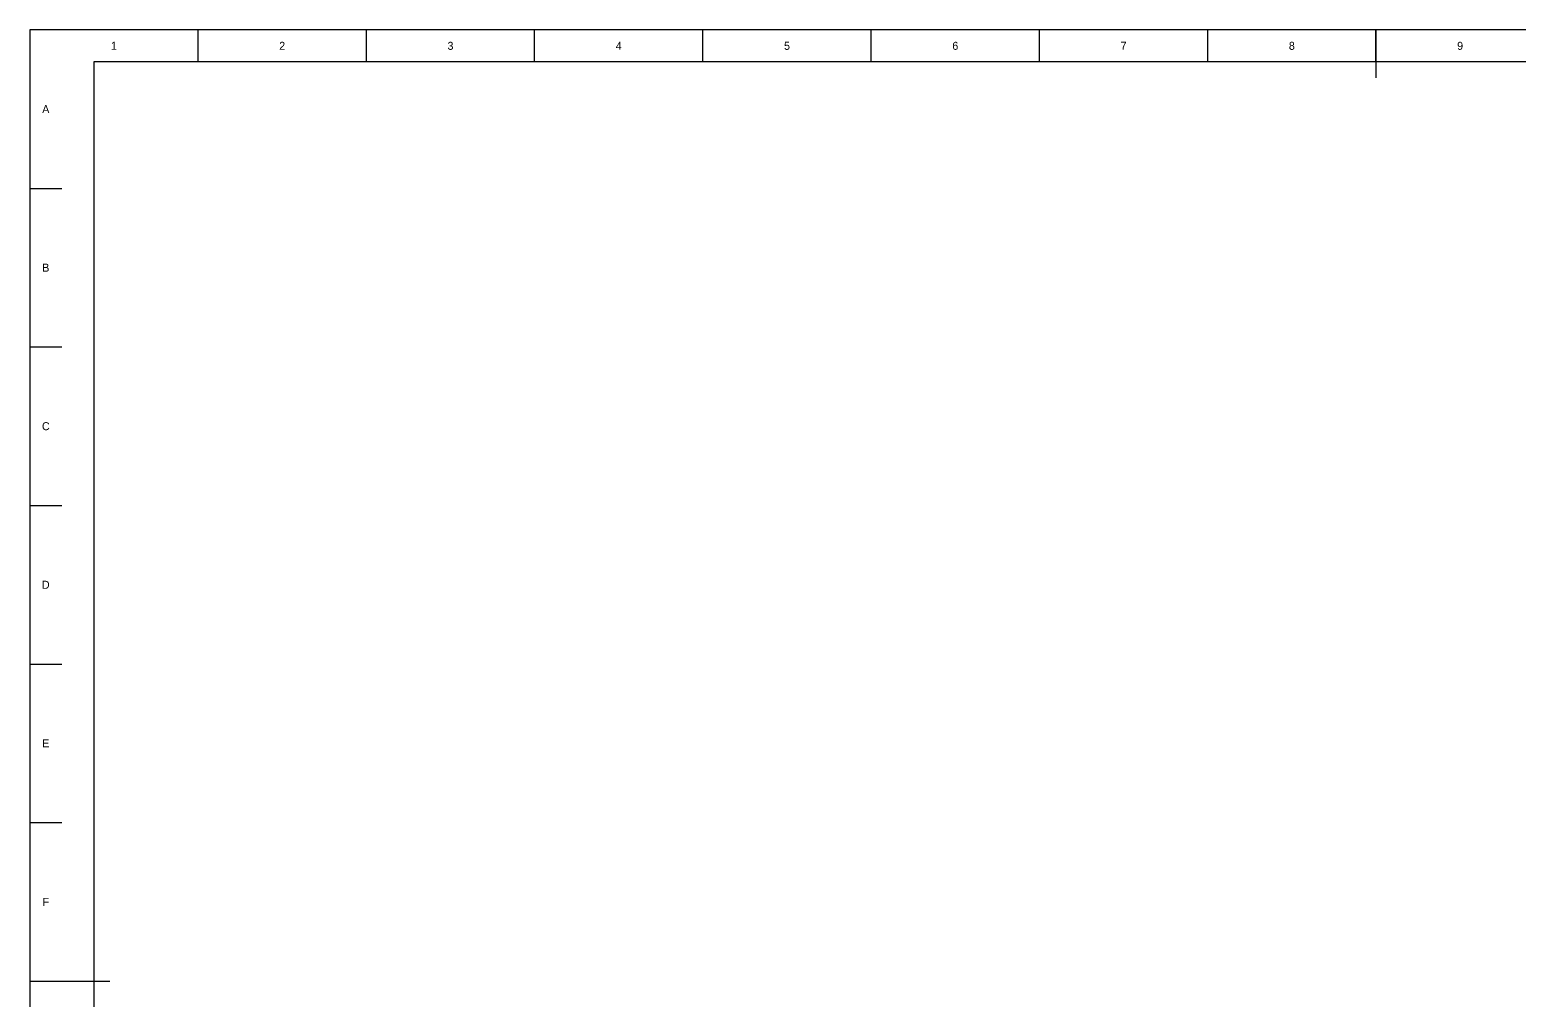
# Model space of a CAD drawing. Extents: x 0 to 1682, y 0 to 1188.
# Drawn here: x 0 to 930, y 582 to 1188 of the extents above; entities that cross this region are included whole.
import ezdxf
from ezdxf.enums import TextEntityAlignment as Align

# ---------------------------------------------------------------- set-up
doc = ezdxf.new("R2010")
doc.units = 0
for name, color, linetype in [('FINA', 7, 'CONTINUOUS'), ('NORMA', 7, 'CONTINUOUS'), ('TEXTO', 7, 'CONTINUOUS')]:
    doc.layers.add(name, color=color, linetype=linetype)

msp = doc.modelspace()

# ---------------------------------------------------------------- linework, layer by layer
at = {"layer": 'FINA'}
for p, q in [((1682, 1188), (0, 1188)), ((0, 1188), (0, 0)), ((105.125, 1168), (105.125, 1188)), ((210.25, 1168), (210.25, 1188)), ((315.375, 1168), (315.375, 1188)), ((420.5, 1168), (420.5, 1188)), ((525.625, 1168), (525.625, 1188)), ((630.75, 1168), (630.75, 1188)), ((735.875, 1168), (735.875, 1188)), ((841, 1168), (841, 1188)), ((0, 1089), (20, 1089)), ((0, 990), (20, 990)), ((0, 891), (20, 891)), ((0, 792), (20, 792)), ((0, 693), (20, 693)), ((0, 594), (20, 594))]:
    msp.add_line(p, q, dxfattribs=at)
at = {"layer": 'NORMA'}
for p, q in [((841, 1188), (841, 1158)), ((1662, 1168), (40, 1168)), ((40, 1168), (40, 20)), ((0, 594), (50, 594))]:
    msp.add_line(p, q, dxfattribs=at)

# ---------------------------------------------------------------- texts
at = {"layer": 'TEXTO'}
for s, p in [('1', (52.5625, 1178)), ('2', (157.6875, 1178)), ('3', (262.8125, 1178)), ('4', (367.9375, 1178)), ('5', (473.0625, 1178)), ('6', (578.1875, 1178)), ('7', (683.3125, 1178)), ('8', (788.4375, 1178)), ('9', (893.5625, 1178)), ('A', (10, 1138.5)), ('B', (10, 1039.5)), ('C', (10, 940.5)), ('D', (10, 841.5)), ('E', (10, 742.5)), ('F', (10, 643.5))]:
    msp.add_text(s, height=5, dxfattribs=at).set_placement(p, align=Align.MIDDLE_CENTER)

doc.saveas('drawing.dxf')
